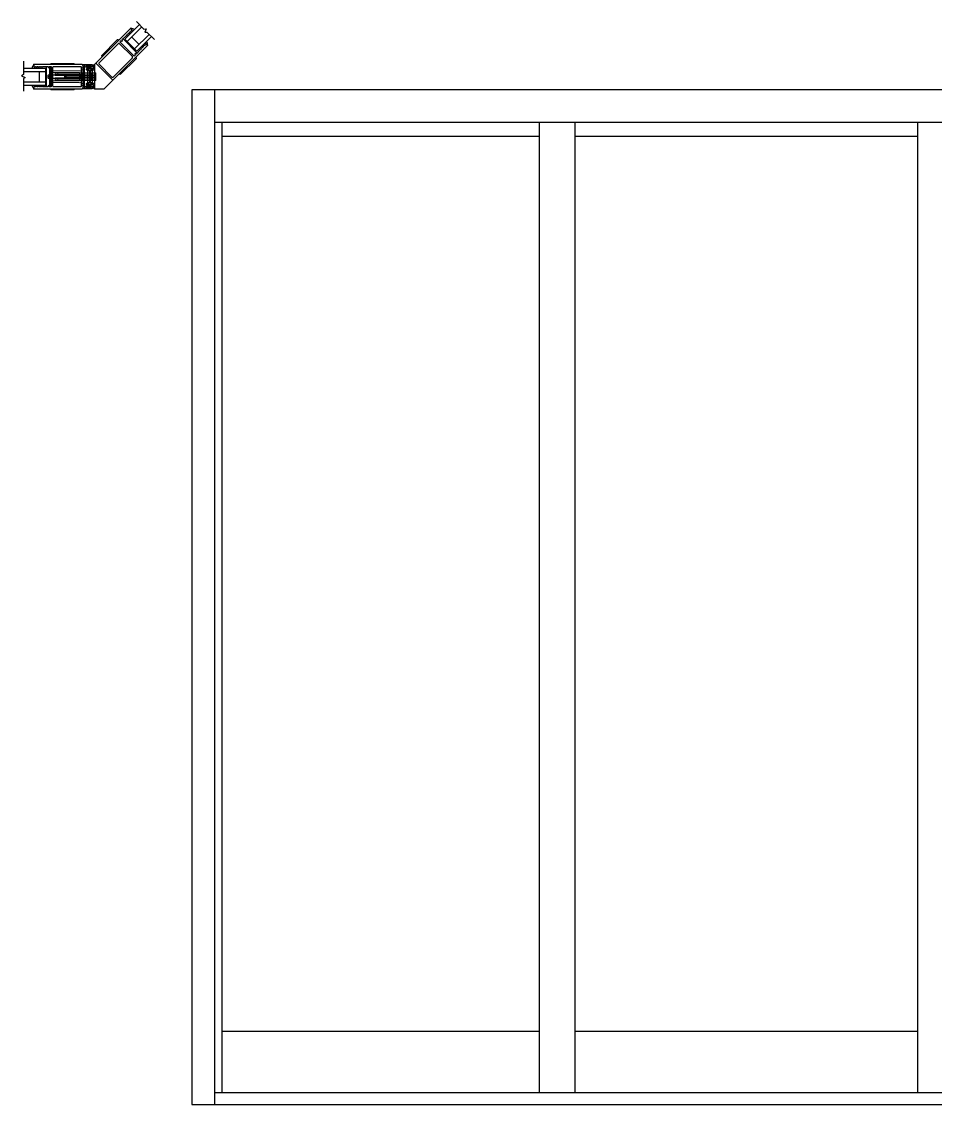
# Model space of a CAD drawing. Extents: x -67 to 139, y -71 to 26.
# Drawn here: x -8.4 to 45.7, y -71.2 to -7.1 of the extents above; entities that cross this region are included whole.
import ezdxf

# ---------------------------------------------------------------- set-up
doc = ezdxf.new("R2010")
doc.units = 0
doc.header["$MEASUREMENT"] = 0
doc.layers.get('0').update_dxf_attribs({"linetype": 'CONTINUOUS'})
for name, color, linetype in [('GLASS', 7, 'CONTINUOUS'), ('GLASS-VINYL', 7, 'CONTINUOUS'), ('SASH', 5, 'CONTINUOUS'), ('SEAL', 7, 'CONTINUOUS'), ('STRIKE-PLATE', 7, 'CONTINUOUS'), ('VENT', 5, 'CONTINUOUS')]:
    doc.layers.add(name, color=color, linetype=linetype)
doc.styles.get("Standard").update_dxf_attribs({"font": 'simplex.shx'})

# ---------------------------------------------------------------- blocks, each defined once
blk = doc.blocks.new('Yoke Strike Plate')
for points in [[(-0.094, -0.375), (-0.094, 0.375), (0, 0.375), (0, -0.375)], [(0.062, -0.375), (0.062, 0.375), (0.156, 0.375), (0.156, -0.375)]]:
    blk.add_lwpolyline(points, close=True)
blk = doc.blocks.new('A$C27021910')
blk.add_lwpolyline([(1.364, 0.239), (1.364, 0.499, 1), (1.314, 0.499), (1.314, 0.479, -1.000009), (1.274, 0.479), (1.274, 0.538, -0.414214), (1.32, 0.584), (1.395, 0.584, -0.414214), (1.426, 0.553), (1.426, 0.015, -0.650938), (1.401, 0.004, 0.186452), (1.359, 0.02), (0.713, 0.02), (0.067, 0.02, 0.186452), (0.025, 0.004, -0.650938), (0, 0.015), (0, 0.553, -0.414214), (0.031, 0.584), (0.106, 0.584, -0.414214), (0.152, 0.538), (0.152, 0.479, -1.000009), (0.112, 0.479), (0.112, 0.499, 1), (0.062, 0.499), (0.062, 0.239, 1), (0.112, 0.239), (0.112, 0.259, -1.000009), (0.152, 0.259), (0.152, 0.2, -0.414214), (0.106, 0.154), (0.095, 0.154, 1), (0.095, 0.088), (1.331, 0.088, 1), (1.331, 0.154), (1.32, 0.154, -0.414214), (1.274, 0.2), (1.274, 0.259, -1.000009), (1.314, 0.259), (1.314, 0.239, 1), (1.364, 0.239)], format="xyb")
blk = doc.blocks.new('Archetype-Narrow-Latch_Lead-Stile')
at = {"color": 7, "linetype": 'Continuous', "lineweight": 15}
for p, q in [((-2.162, 0.778), (-2.162, 0.723)), ((-2.152, 0.788), (-2.037, 0.788)), ((-2.037, 0.788), (-0.912, 0.788)), ((-0.912, 0.788), (-0.797, 0.788)), ((-0.787, 0.778), (-0.787, 0.723)), ((-2.055, 0.25), (-2.055, 0.355)), ((-2.055, 0.355), (-0.478, 0.355)), ((-0.478, 0.25), (-2.055, 0.25)), ((-2.04, 0.25), (-1.641, 0.25)), ((0.497, 0.225), (-1.903, 0.225)), ((-1.903, 0.225), (-1.903, 0.075)), ((-1.903, 0.15), (0.497, 0.15)), ((-1.903, 0.075), (0.497, 0.075)), ((-1.753, 0.225), (-1.753, 0.075)), ((-0.465, -0.237), (-0.465, 0.236)), ((-0.254, 0.53), (-0.36, 0.53)), ((-0.36, 0.53), (-0.36, 0.405)), ((-0.36, 0.405), (-0.254, 0.405)), ((-0.36, -0.405), (-0.36, 0.405)), ((-0.254, 0.405), (-0.254, 0.53)), ((-0.254, -0.405), (-0.254, 0.405)), ((0.248, -0.225), (0.248, 0.225)), ((0.497, 0.225), (0.497, -0.225)), ((-2.055, -0.25), (-0.478, -0.25)), ((-2.055, -0.25), (-2.055, -0.355)), ((-0.478, -0.355), (-2.055, -0.355)), ((-2.04, -0.25), (-1.641, -0.25)), ((0.497, -0.075), (-1.903, -0.075)), ((-1.903, -0.075), (-1.903, -0.225)), ((0.497, -0.15), (-1.903, -0.15)), ((-1.903, -0.225), (0.497, -0.225)), ((-1.753, -0.075), (-1.753, -0.225)), ((-1.35, 0), (0.497, 0)), ((-0.254, -0.405), (-0.36, -0.405)), ((-0.36, -0.405), (-0.36, -0.53)), ((-0.36, -0.53), (-0.254, -0.53)), ((-0.254, -0.53), (-0.254, -0.405)), ((-2.162, -0.778), (-2.162, -0.723)), ((-2.152, -0.788), (-2.037, -0.788)), ((-2.037, -0.788), (-0.912, -0.788)), ((-0.912, -0.788), (-0.797, -0.788)), ((-0.787, -0.778), (-0.787, -0.723))]:
    blk.add_line(p, q, dxfattribs=at)
at = {"ltscale": 0.3}
blk.add_line((-2.088, 0), (-2.298, 0), dxfattribs=at)
at = {"ltscale": 0.5}
for p, q in [((-2.149, 0.095), (-2.238, 0.095)), ((-2.223, 0.08), (-2.238, 0.095)), ((-2.223, 0.08), (-2.163, 0.08)), ((-2.163, 0.08), (-2.149, 0.095)), ((-0.347, 0.125), (-0.254, 0.205)), ((-2.238, -0.095), (-2.223, -0.08)), ((-2.149, -0.095), (-2.238, -0.095)), ((-2.163, -0.08), (-2.223, -0.08)), ((-2.149, -0.095), (-2.163, -0.08)), ((-0.254, -0.206), (-0.347, -0.125))]:
    blk.add_line(p, q, dxfattribs=at)
for p, q in [((-1.35, 0.075), (-1.35, -0.075)), ((-0.394, 0.089), (-1.263, 0.089)), ((-0.394, 0.089), (-0.272, 0.192)), ((-0.394, -0.089), (-0.394, 0.089)), ((-0.325, -0.03), (-0.325, 0.03)), ((-0.272, 0.03), (-0.325, 0.03)), ((-0.272, 0.192), (-0.272, 0.03)), ((-0.394, -0.089), (-1.263, -0.089)), ((-0.394, -0.089), (-0.272, -0.193)), ((-0.272, -0.03), (-0.325, -0.03)), ((-0.272, -0.193), (-0.272, -0.03))]:
    blk.add_line(p, q)
at = {"color": 5}
for points in [[(-2.863, -0.565), (-2.883, -0.565), (-2.943, -0.595), (-2.963, -0.595), (-2.963, -0.565), (-2.983, -0.565), (-3.043, -0.595), (-3.063, -0.595), (-3.063, -0.565), (-3.132, -0.565, 0.414214), (-3.163, -0.596), (-3.163, -0.681), (-3.183, -0.681, 0.999996), (-3.183, -0.713), (-3.163, -0.713), (-0.3, -0.713, 0.414214), (-0.254, -0.667), (-0.254, 0.667, 0.414214), (-0.3, 0.713), (-3.163, 0.713), (-3.183, 0.713, 0.999996), (-3.183, 0.681), (-3.163, 0.681), (-3.163, 0.596, 0.414214), (-3.132, 0.565), (-3.063, 0.565), (-3.063, 0.595), (-3.043, 0.595), (-2.983, 0.565), (-2.963, 0.565), (-2.963, 0.595), (-2.943, 0.595), (-2.883, 0.565), (-2.863, 0.565), (-2.863, 0.595), (-2.843, 0.595), (-2.783, 0.565), (-2.763, 0.565), (-2.763, 0.595), (-2.743, 0.595), (-2.683, 0.565), (-2.663, 0.565), (-2.663, 0.595), (-2.32, 0.595), (-2.32, 0.563, 1.000005), (-2.259, 0.563), (-2.259, 0.595), (-2.149, 0.595), (-2.149, -0.595), (-2.259, -0.595), (-2.259, -0.563, 0.999996), (-2.32, -0.563), (-2.32, -0.595), (-2.663, -0.595), (-2.663, -0.565), (-2.683, -0.565), (-2.743, -0.595), (-2.763, -0.595), (-2.763, -0.565), (-2.783, -0.565), (-2.843, -0.595), (-2.863, -0.595)], [(-0.394, -0.588, 0.414214), (-0.348, -0.542), (-0.348, 0.542, 0.414214), (-0.394, 0.588), (-2.008, 0.588, 0.414214), (-2.055, 0.542), (-2.055, -0.542, 0.414214), (-2.008, -0.588)]]:
    blk.add_lwpolyline(points, format="xyb", close=True, dxfattribs=at)
for points in [[(-2.325, -0.093), (-1.263, -0.093), (-1.263, 0.093), (-2.325, 0.093), (-2.343, 0.075), (-2.343, -0.075)], [(-2.149, 0.568), (-2.238, 0.568), (-2.238, -0.568), (-2.149, -0.568)]]:
    blk.add_lwpolyline(points, close=True)
at = {"color": 7, "linetype": 'Continuous', "lineweight": 15}
for centre, radius, start, end in [((-2.152, 0.778), 0.01, 90, 180), ((-2.152, 0.723), 0.01, 180, 270), ((-0.797, 0.778), 0.01, 0, 90), ((-0.797, 0.723), 0.01, 270, 0), ((-0.478, 0.236), 0.118, 360, 90), ((-0.478, 0.236), 0.0135, 360, 90), ((-0.478, -0.237), 0.119, 270, 360), ((-0.478, -0.237), 0.0135, 270, 360), ((-2.152, -0.723), 0.01, 90, 180), ((-2.152, -0.778), 0.01, 180, 270), ((-0.797, -0.723), 0.01, 360, 90), ((-0.797, -0.778), 0.01, 270, 360)]:
    blk.add_arc(centre, radius, start, end, dxfattribs=at)
blk = doc.blocks.new('*U134')
for centre, radius, start, end in [((-0.303, 1.135), 1.112, 287.4409, 295.93254), ((-0.19, 1.188), 1.16, 280.92561, 288.7507), ((-0.031, 1.124), 1.102, 273.17092, 281.19691), ((-0.031, -1.124), 1.102, 78.80309, 86.82908), ((-0.19, -1.188), 1.16, 71.2493, 79.07439), ((-0.303, -1.135), 1.112, 64.06746, 72.5591)]:
    blk.add_arc(centre, radius, start, end)
at = {"layer": 'SEAL'}
blk.add_lwpolyline([(0, -0.135), (0, 0.135), (0.03, 0.135), (0.03, -0.135)], close=True, dxfattribs=at)
at = {"layer": 'SEAL', "const_width": 0.015}
blk.add_lwpolyline([(0.03, 0, 0.219791), (0.196, 0.034)], format="xyb", dxfattribs=at)
at = {"flags": 9}
for tag, p in [('MANUFACTURER_PART_#', (0, -0.199)), ('FLEETWOOD_PART_#', (-0.001, -0.249))]:
    blk.add_attdef(tag, p, '', height=0.0312, dxfattribs=at)
blk = doc.blocks.new('3005 Std Lock Stile')
for points in [[(-2.609, 0.565), (-2.629, 0.565), (-2.689, 0.595), (-2.709, 0.595), (-2.709, 0.565), (-2.729, 0.565), (-2.789, 0.595), (-2.809, 0.595), (-2.809, 0.565), (-2.878, 0.565, -0.414214), (-2.909, 0.596), (-2.909, 0.681), (-2.929, 0.681, -0.999996), (-2.929, 0.713), (-2.909, 0.713), (-0.046, 0.713, -0.414214), (0, 0.667), (0, -0.667, -0.414214), (-0.046, -0.713), (-2.909, -0.713), (-2.929, -0.713, -0.999996), (-2.929, -0.681), (-2.909, -0.681), (-2.909, -0.596, -0.414214), (-2.878, -0.565), (-2.809, -0.565), (-2.809, -0.595), (-2.789, -0.595), (-2.729, -0.565), (-2.709, -0.565), (-2.709, -0.595), (-2.689, -0.595), (-2.629, -0.565), (-2.609, -0.565), (-2.609, -0.595), (-2.589, -0.595), (-2.529, -0.565), (-2.509, -0.565), (-2.509, -0.595), (-2.489, -0.595), (-2.429, -0.565), (-2.409, -0.565), (-2.409, -0.595), (-2.066, -0.595), (-2.066, -0.563, -1.000005), (-2.004, -0.563), (-2.004, -0.595), (-1.894, -0.595), (-1.894, 0.595), (-2.004, 0.595), (-2.004, 0.563, -0.999996), (-2.066, 0.563), (-2.066, 0.595), (-2.409, 0.595), (-2.409, 0.565), (-2.429, 0.565), (-2.489, 0.595), (-2.509, 0.595), (-2.509, 0.565), (-2.529, 0.565), (-2.589, 0.595), (-2.609, 0.595)], [(-0.14, 0.588, -0.414214), (-0.094, 0.542), (-0.094, -0.542, -0.414214), (-0.14, -0.588), (-1.754, -0.588, -0.414214), (-1.8, -0.542), (-1.8, 0.542, -0.414214), (-1.754, 0.588)]]:
    blk.add_lwpolyline(points, format="xyb", close=True)

msp = doc.modelspace()

# ---------------------------------------------------------------- linework, layer by layer
at = {"color": 7, "linetype": 'Continuous', "lineweight": 15}
for p, q in [((-2.78766, -8.20431), (-3.58316, -8.99981)), ((-2.70634, -8.12299), (-2.78766, -8.20431)), ((-2.6922, -8.12299), (-2.65331, -8.16188)), ((-3.58316, -8.99981), (-3.66447, -9.08112)), ((-3.66447, -9.09527), (-3.62558, -9.13416)), ((-1.67326, -9.31871), (-2.46876, -10.11421)), ((-1.59194, -9.23739), (-1.67326, -9.31871)), ((-1.59194, -9.22325), (-1.63083, -9.18436)), ((-2.56421, -10.19552), (-2.60311, -10.15663)), ((-2.46876, -10.11421), (-2.55007, -10.19552))]:
    msp.add_line(p, q, dxfattribs=at)
at = {"color": 1}
for p, q in [((113.90595, -11.10686), (1.68416, -11.10686)), ((1.68416, -11.10686), (1.68416, -71.18172)), ((3.02887, -11.10686), (3.02887, -71.18172)), ((113.90595, -13.03257), (3.02887, -13.03257)), ((3.02887, -70.47091), (113.90595, -70.47091)), ((1.68416, -71.18172), (113.90595, -71.18172))]:
    msp.add_line(p, q, dxfattribs=at)
at = {"color": 5}
for p, q in [((3.4816, -70.47091), (3.4816, -13.03257)), ((22.25283, -13.03257), (22.25283, -70.47091)), ((24.36746, -13.03257), (24.36746, -70.47091)), ((44.64873, -13.03257), (44.64873, -70.47091)), ((22.25283, -13.8703), (3.4816, -13.8703)), ((44.64873, -13.8703), (24.36746, -13.8703)), ((3.4816, -66.85633), (22.25283, -66.85633)), ((24.36746, -66.85633), (44.64873, -66.85633))]:
    msp.add_line(p, q, dxfattribs=at)
at = {"color": 7, "linetype": 'Continuous', "lineweight": 15}
for centre, start, end in [((-2.69927, -8.13007), 45, 135), ((-2.66038, -8.16896), 315, 45), ((-3.6574, -9.08819), 135, 225), ((-3.61851, -9.12709), 225, 315), ((-1.6379, -9.19143), 45, 135), ((-1.59901, -9.23032), 315, 45), ((-2.59603, -10.14956), 135, 225), ((-2.55714, -10.18845), 225, 315)]:
    msp.add_arc(centre, 0.01, start, end, dxfattribs=at)
at = {"layer": 'GLASS'}
msp.add_lwpolyline([(-4.06613, -11.03766), (-3.50959, -11.03766), (-2.99237, -10.52044), (-3.98939, -9.52342), (-4.06613, -9.60016)], close=True, dxfattribs=at)
at = {"layer": 'GLASS-VINYL', "color": 7}
for p, q in [((-1.41366, -7.23763), (-2.27358, -8.09755)), ((-1.28108, -7.37021), (-2.141, -8.23013)), ((-1.54526, -8.91779), (-2.38672, -8.07634)), ((-2.27358, -8.09755), (-1.56647, -8.80466)), ((-1.87583, -7.96497), (-1.43389, -8.40691)), ((-0.83913, -7.81215), (-1.69906, -8.67207)), ((-0.70655, -7.94473), (-1.56647, -8.80466)), ((-8.27296, -9.81891), (-6.97513, -9.81891)), ((-8.27296, -10.00641), (-6.97513, -10.00641)), ((-7.35013, -10.00641), (-7.35013, -10.63141)), ((-6.97513, -9.81891), (-6.97513, -10.81891)), ((-6.91013, -10.90691), (-6.91013, -9.73091)), ((-8.27296, -10.63141), (-6.97513, -10.63141)), ((-8.27296, -10.81891), (-6.97513, -10.81891))]:
    msp.add_line(p, q, dxfattribs=at)
at = {"layer": 'GLASS-VINYL'}
for points in [[(-1.59044, -7.06085), (-1.15203, -7.49926), (-1.01167, -7.47807), (-1.09116, -7.68691), (-0.97525, -7.67604), (-0.52977, -8.12151)], [(-8.27296, -9.39959), (-8.27296, -10.18892), (-8.3872, -10.27318), (-8.18332, -10.36464), (-8.27296, -10.43892), (-8.27296, -11.17843)]]:
    msp.add_lwpolyline(points, dxfattribs=at)
at = {"layer": 'GLASS-VINYL', "color": 7}
for centre, start, end in [((-1.83701, -7.62629), 35.7597205, 117.6457689), ((-1.09521, -8.36809), 332.3542311, 54.2402795), ((-7.61707, -9.79438), 107.3542311, 189.2402795), ((-7.61707, -10.84344), 170.7597205, 252.6457689)]:
    msp.add_arc(centre, 0.15276, start, end, dxfattribs=at)
at = {"layer": 'VENT'}
msp.add_lwpolyline([(-4.53513, -10.78691), (-4.17413, -10.78691, -0.41421356), (-4.12813, -10.83291), (-4.12813, -10.98591, 0.41421356), (-4.08213, -11.03191), (-4.06113, -11.03191, 0.65093753), (-4.05003, -11.00683, -0.18645156), (-4.06613, -10.96515), (-4.06613, -10.75591, 0.41421356), (-4.09713, -10.72491), (-4.28513, -10.72491, -0.41421356), (-4.31613, -10.69391), (-4.31613, -9.94391, -0.41421356), (-4.28513, -9.91291), (-4.09713, -9.91291, 0.41421356), (-4.06613, -9.88191), (-4.06613, -9.67268, -0.18645156), (-4.05003, -9.631, 0.65093753), (-4.06113, -9.60591), (-4.08213, -9.60591, 0.41421356), (-4.12813, -9.65191), (-4.12813, -9.80491, -0.41421356), (-4.17413, -9.85091), (-4.53513, -9.85091, 1.00000653), (-4.53513, -9.91291), (-4.40913, -9.91291, -0.41421356), (-4.37813, -9.94391), (-4.37813, -10.69391, -0.41421356), (-4.40913, -10.72491), (-4.53513, -10.72491, 1.00000653)], format="xyb", close=True, dxfattribs=at)

# ---------------------------------------------------------------- block references
at = {"layer": 'SASH', "rotation": 270.0000050320837}
msp.add_blockref('A$C27021910', (-4.77359, -9.60591), dxfattribs=at)
at = {"layer": 'SEAL', "xscale": -1, "rotation": 90}
msp.add_blockref('*U134', (-4.40463, -9.66791), dxfattribs=at)
at = {"layer": 'SEAL', "rotation": 90.00000000000001}
msp.add_blockref('*U134', (-4.40463, -10.96991), dxfattribs=at)
at = {"layer": 'STRIKE-PLATE'}
msp.add_blockref('Yoke Strike Plate', (-4.37813, -10.31891), dxfattribs=at)
at = {"layer": 'VENT', "xscale": -1, "rotation": 44.99999999999984}
msp.add_blockref('3005 Std Lock Stile', (-3.49088, -10.02193), dxfattribs=at)
at = {"layer": 'VENT'}
msp.add_blockref('Archetype-Narrow-Latch_Lead-Stile', (-4.49913, -10.31891), dxfattribs=at)

doc.saveas('drawing.dxf')
